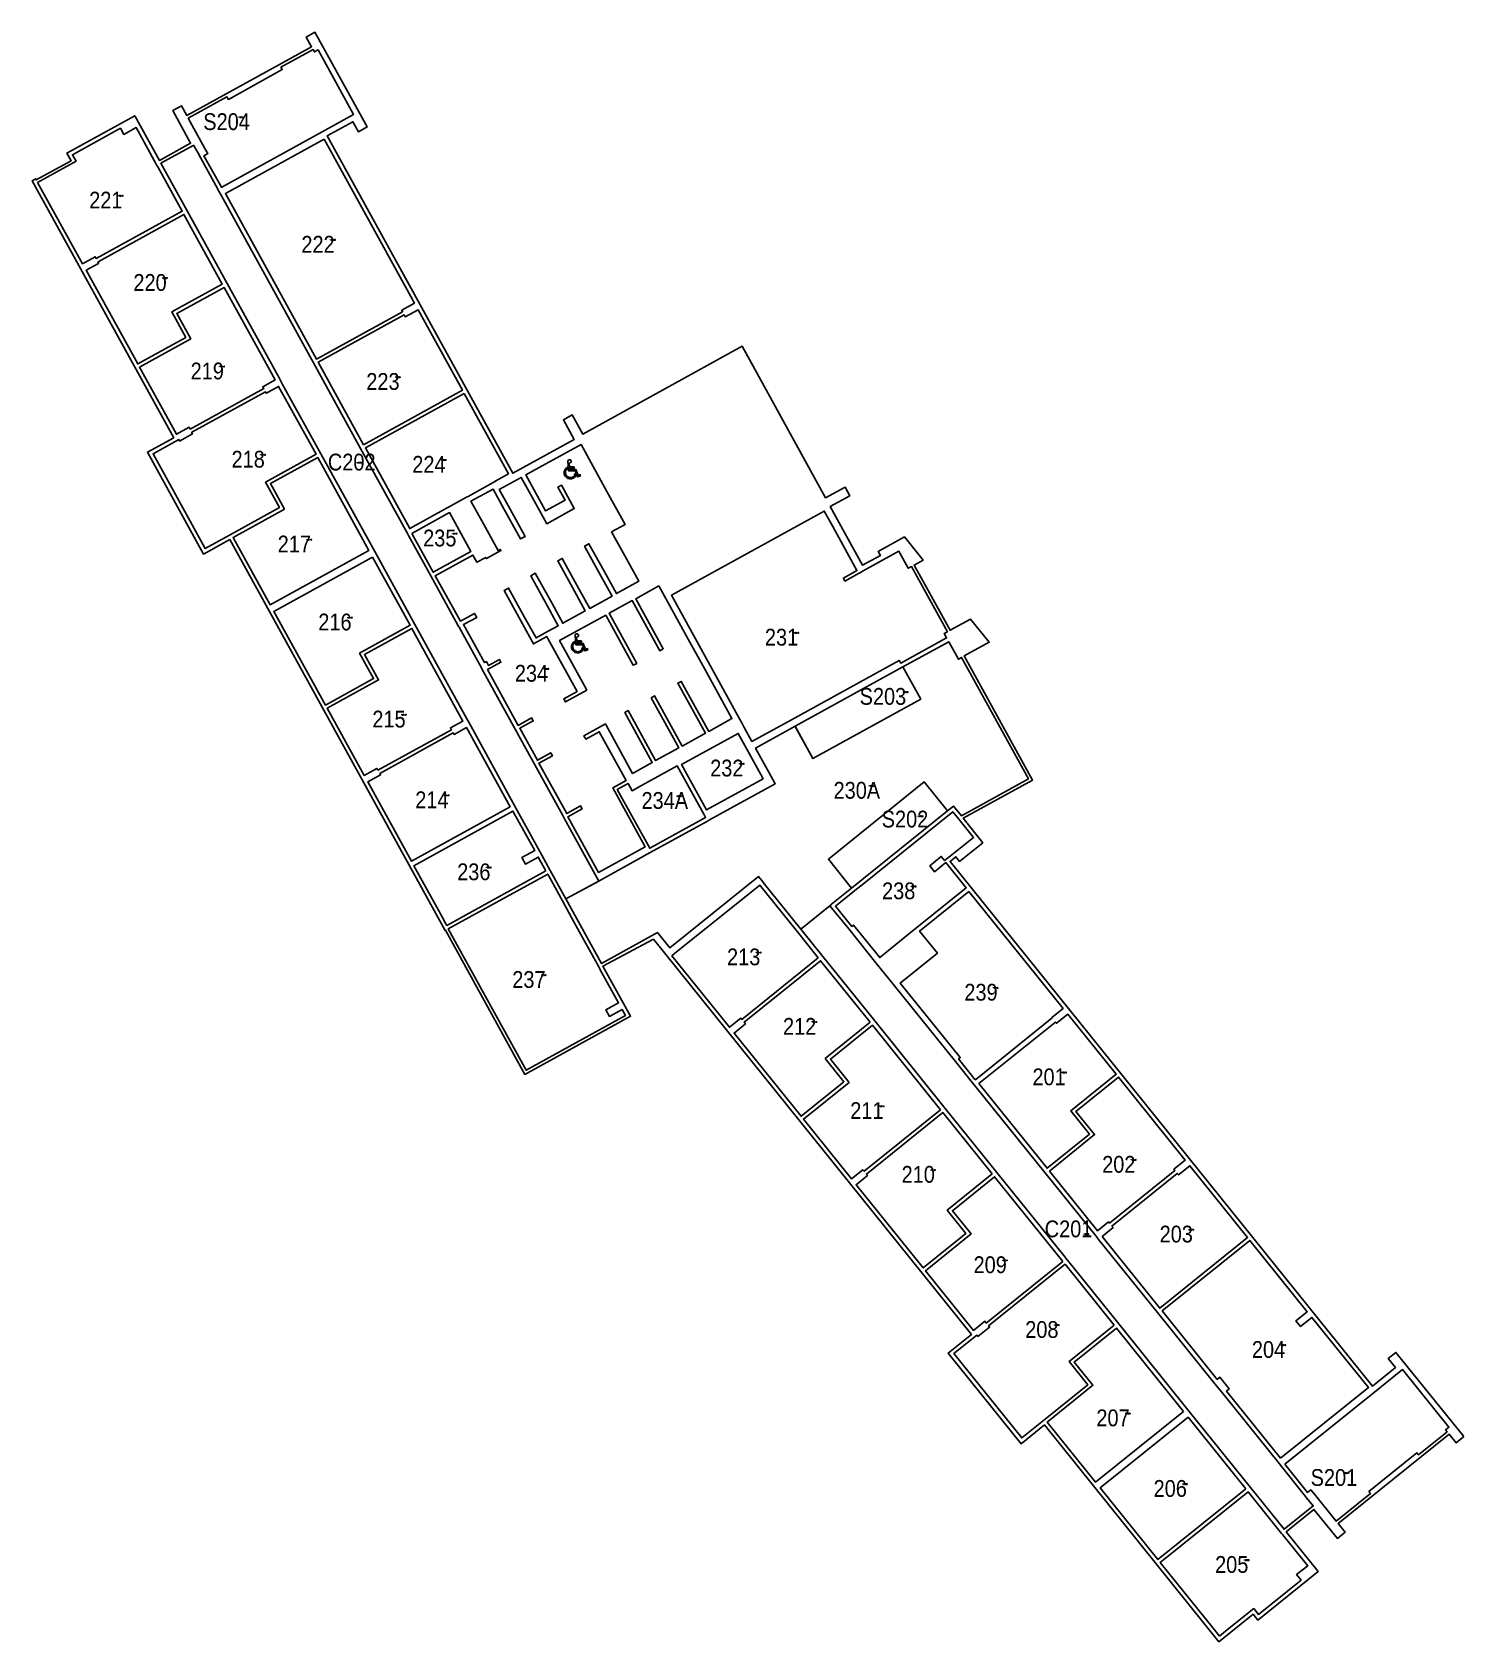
# Model space of a CAD drawing. Header units: inches. Extents: x 69232242 to 69234544, y 27656194 to 27658782.
import ezdxf
from ezdxf.enums import TextEntityAlignment as Align

# ---------------------------------------------------------------- set-up
doc = ezdxf.new("R2010")
doc.units = ezdxf.units.IN
doc.header["$LTSCALE"] = 100
doc.header["$MEASUREMENT"] = 0
doc.layers.get('0').update_dxf_attribs({"linetype": 'CONTINUOUS'})
for name, color, linetype in [('A-IDEN-ICON', 4, 'CONTINUOUS'), ('A-IDEN-SNUM', 4, 'CONTINUOUS'), ('A-IDEN-VNUM', 4, 'CONTINUOUS'), ('AREA-ASSIGN', 7, 'CONTINUOUS'), ('AREA-GROSS', 1, 'CONTINUOUS')]:
    doc.layers.add(name, color=color, linetype=linetype)
doc.layers.get('0').off()
doc.styles.add('CP_ROOMVNUMBER', font='arial.ttf', dxfattribs={"width": 0.85, "height": 0.075})
doc.styles.add('ROOMSNUMBER', font='txt.shx', dxfattribs={"height": 1})

# ---------------------------------------------------------------- blocks, each defined once
blk = doc.blocks.new('CPHC')
for points in [[(10, 11), (10, 10), (6.4, 10), (6.4, 9), (11.5, 9), (13.3, 4.3), (14.8, 4.9), (15.2, 3.9), (12.7, 3), (10.8, 8), (5.5, 8), (5, 15.8, -2.310496), (6.1, 14.1), (6.3, 11)], [(4.7, 9.6, 1.506288), (10.9, 5.7), (11.5, 4.2, -1.382884), (4.6, 10.7)]]:
    blk.add_lwpolyline(points, format="xyb", close=True)

msp = doc.modelspace()

# ---------------------------------------------------------------- linework, layer by layer
at = {"layer": 'AREA-ASSIGN', "flags": 128}
for points in [[(69232547.2, 27658533.2), (69232708.8, 27658622.2), (69232759.2, 27658650), (69232702.1, 27658753.8), (69232696.1, 27658750.4), (69232694, 27658754.3), (69232642.2, 27658725.8), (69232644.4, 27658721.9), (69232557.7, 27658674.1), (69232555.4, 27658678), (69232493.2, 27658643.8), (69232520.1, 27658594.9), (69232520.1, 27658594.9), (69232524.5, 27658586.9), (69232518.5, 27658583.6), (69232546.5, 27658532.8)], [(69232251.1, 27658540.7), (69232323.2, 27658409.9), (69232343.7, 27658421.2), (69232345.3, 27658418.2), (69232483.5, 27658494.3), (69232444.3, 27658565.5), (69232442.9, 27658568), (69232441.7, 27658570.2), (69232441.7, 27658570.2), (69232409.5, 27658628.7), (69232389.6, 27658617.7), (69232384.1, 27658627.7), (69232307, 27658585.2), (69232312.8, 27658574.7)], [(69232540.9, 27658529.4), (69232540.7, 27658529.7), (69232512.8, 27658580.5), (69232512.8, 27658580.5), (69232508.4, 27658588.5), (69232501.8, 27658600.5), (69232501.3, 27658600.2), (69232449.2, 27658571.5), (69232491.3, 27658495.2), (69232555.8, 27658378), (69232639.2, 27658226.6), (69232645, 27658216), (69232706.5, 27658104.4), (69232793.1, 27657947.1), (69232857.7, 27657829.7), (69232941.1, 27657678.2), (69232944.2, 27657672.7), (69233019, 27657536.7), (69233056, 27657469.7), (69233061.8, 27657459.2), (69233075.4, 27657434.4), (69233100.6, 27657388.6), (69233153.2, 27657417.5), (69233098, 27657517.7), (69233095.3, 27657522.6), (69233095.4, 27657522.6), (69232968.1, 27657753.9), (69232968.1, 27657753.9), (69232961.9, 27657765.1), (69232928.6, 27657825.4), (69232928.4, 27657825.9), (69232926.8, 27657828.7), (69232883.1, 27657908), (69232847.2, 27657973.2), (69232845.1, 27657977), (69232770.3, 27658112.9), (69232694.5, 27658250.5), (69232546.6, 27658519.1)], [(69232711.8, 27658610.1), (69232552.9, 27658522.7), (69232699.4, 27658256.6), (69232837.6, 27658332.7), (69232837.8, 27658332.8), (69232836.5, 27658335.2), (69232857, 27658346.5)], [(69232347.7, 27658412.8), (69232349, 27658410.4), (69232329, 27658399.4), (69232411.9, 27658248.8), (69232489.3, 27658291.4), (69232466.7, 27658332.3), (69232548, 27658377.1), (69232486.3, 27658489.1), (69232348.2, 27658413)], [(69232496.3, 27658144), (69232614.6, 27658209.1), (69232612.9, 27658212.1), (69232632.8, 27658223.1), (69232550.9, 27658371.9), (69232474.7, 27658330), (69232497.2, 27658289), (69232414.7, 27658243.6), (69232474.2, 27658135.7), (69232494.7, 27658147)], [(69232775.2, 27658119), (69232934, 27658206.5), (69232862.7, 27658336), (69232842.1, 27658324.6), (69232840.5, 27658327.5), (69232702.3, 27658251.4)], [(69232499.1, 27658138.9), (69232498.7, 27658138.6), (69232500, 27658136.2), (69232479.4, 27658124.9), (69232478.1, 27658127.3), (69232436.6, 27658104.4), (69232520.5, 27657952), (69232559.7, 27657973.6), (69232639.9, 27658017.8), (69232617.4, 27658058.7), (69232698.7, 27658103.5), (69232638.6, 27658212.6), (69232621.8, 27658203.3), (69232618.7, 27658201.6), (69232617.4, 27658204)], [(69232936.9, 27658201.3), (69232778, 27658113.9), (69232849.4, 27657984.2), (69232909.3, 27658017.2), (69232909.3, 27658017.2), (69232911.6, 27658018.5), (69232940.8, 27658034.5), (69232943.1, 27658035.8), (69232988.1, 27658060.6), (69232987.8, 27658061.1), (69233008, 27658072.2)], [(69233134.2, 27657724.3), (69233099.6, 27657705.3), (69233096.9, 27657710.4), (69233118.4, 27657722.2), (69233072, 27657806.5), (69233069.8, 27657810.7), (69233048.2, 27657798.8), (69233001, 27657884.5), (69233008.2, 27657888.5), (69233035, 27657839.8), (69233052.4, 27657808.2), (69233072.2, 27657819.2), (69233073.2, 27657819.7), (69233088.3, 27657828), (69233070.9, 27657859.5), (69233044.1, 27657908.3), (69233051.3, 27657912.3), (69233078.2, 27657863.5), (69233095.5, 27657832), (69233131.4, 27657851.8), (69233114.1, 27657883.3), (69233087.3, 27657932), (69233094.5, 27657936), (69233121.3, 27657887.3), (69233138.7, 27657855.7), (69233174.6, 27657875.5), (69233157.2, 27657907.1), (69233130.4, 27657955.8), (69233137.6, 27657959.8), (69233164.5, 27657911), (69233181.8, 27657879.5), (69233217.7, 27657899.3), (69233200.4, 27657930.8), (69233174, 27657978.6), (69233195.6, 27657990.5), (69233166.3, 27658043.8), (69233166.3, 27658043.8), (69233124.8, 27658119.3), (69233068.3, 27658088.2), (69233035.9, 27658070.3), (69233067.7, 27658012.5), (69233099.3, 27658029.9), (69233087.7, 27658050.9), (69233093.2, 27658053.9), (69233114, 27658016.2), (69233069.7, 27657991.8), (69233046, 27658034.8), (69233046, 27658034.8), (69233028.7, 27658066.3), (69232993.2, 27658046.8), (69233010.6, 27658015.3), (69233034.8, 27657971.3), (69233027.5, 27657967.4), (69233000.7, 27658016.1), (69233000.7, 27658016.1), (69232983.3, 27658047.7), (69232947.8, 27658028.1), (69232965.2, 27657996.6), (69232965.2, 27657996.6), (69232991.5, 27657948.8), (69232995, 27657950.6), (69232996, 27657948.8), (69232972.7, 27657935.9), (69232971.6, 27657937.8), (69232957.4, 27657929.9), (69232950.9, 27657941.6), (69232890.4, 27657908.3), (69232931.1, 27657835.4), (69232953.4, 27657847.7), (69232957, 27657841.1), (69232935.8, 27657830), (69232969.6, 27657768.7), (69232972.6, 27657770.4), (69232976, 27657764.2), (69232993.5, 27657773.8), (69232996, 27657769.2), (69232974.4, 27657757.4), (69233023.8, 27657667.7), (69233045.3, 27657679.6), (69233047.9, 27657675), (69233026.3, 27657663.1), (69233054.6, 27657611.7), (69233076.2, 27657623.6), (69233078.7, 27657619), (69233057.1, 27657607.1), (69233101.9, 27657525.9), (69233124, 27657538.1), (69233126.5, 27657533.5), (69233126.4, 27657533.4), (69233103.7, 27657520.9), (69233153.1, 27657431.2), (69233227.9, 27657472.4), (69233175.7, 27657567.1), (69233197.3, 27657579), (69233154.1, 27657657.5), (69233132.5, 27657645.6), (69233129.5, 27657651.1), (69233164, 27657670.1), (69233165.3, 27657667.8), (69233207.8, 27657590.6), (69233239.3, 27657608), (69233195, 27657688.4), (69233200.5, 27657691.4), (69233244.8, 27657611), (69233282, 27657631.5), (69233237.7, 27657711.9), (69233243.2, 27657715), (69233287.5, 27657634.5), (69233324.7, 27657655), (69233280.4, 27657735.5), (69233285.9, 27657738.5), (69233330.2, 27657658), (69233367.4, 27657678.5), (69233323.1, 27657759), (69233323.1, 27657759), (69233294.3, 27657811.3), (69233294.3, 27657811.3), (69233249.9, 27657891.9), (69233212.7, 27657871.4), (69233257.1, 27657790.8), (69233251.6, 27657787.8), (69233207.2, 27657868.4), (69233170, 27657847.9), (69233214.4, 27657767.3), (69233208.9, 27657764.3), (69233164.5, 27657844.9), (69233090.3, 27657804), (69233132.9, 27657726.6)], [(69232625.1, 27657861.5), (69232783.8, 27657948.9), (69232701.5, 27658098.3), (69232625.4, 27658056.4), (69232647.9, 27658015.4), (69232565.4, 27657970)], [(69232852.9, 27657976.4), (69232887.2, 27657914), (69232947.8, 27657947.3), (69232913.4, 27658009.8)], [(69233529.5, 27657987.4), (69233522.8, 27657999.6), (69233515.8, 27658012.2), (69233270.2, 27657876.9), (69233379.6, 27657678.3), (69233383.3, 27657671.6), (69233383.3, 27657671.6), (69233387.3, 27657664.2), (69233399.6, 27657641.8), (69233399.7, 27657641.9), (69233463.2, 27657676.8), (69233463.2, 27657676.8), (69233636.5, 27657772.2), (69233638.9, 27657767.8), (69233712.6, 27657808.4), (69233708.7, 27657815.4), (69233714, 27657818.3), (69233656.3, 27657923.1), (69233651, 27657920.2), (69233635.9, 27657947.6), (69233578.7, 27657916), (69233573.1, 27657913), (69233571, 27657911.8), (69233549.2, 27657899.8), (69233546.6, 27657904.4), (69233568.5, 27657916.5)], [(69232789.6, 27657938.4), (69232630.9, 27657851), (69232713.8, 27657700.4), (69232791.2, 27657743), (69232768.7, 27657784), (69232850, 27657828.7)], [(69232798.3, 27657595.7), (69232916.5, 27657660.8), (69232914.9, 27657663.8), (69232934.8, 27657674.7), (69232852.8, 27657823.6), (69232776.6, 27657781.6), (69232799.2, 27657740.7), (69232716.7, 27657695.3), (69232776.1, 27657587.3), (69232796.6, 27657598.6)], [(69233417.9, 27657415.3), (69233478.4, 27657340.2), (69233522.9, 27657376.1), (69233527.6, 27657379.9), (69233527.5, 27657380.1), (69233559.9, 27657406.2), (69233522.6, 27657452.6), (69233676.8, 27657576.7), (69233714.2, 27657530.4), (69233723.5, 27657537.9), (69233736.5, 27657522.5), (69233844.2, 27657581.8), (69233736.7, 27657776.9), (69233731.5, 27657774), (69233716, 27657802.2), (69233642.5, 27657761.8), (69233671.1, 27657709.7), (69233497.7, 27657614.2), (69233469.7, 27657665), (69233469, 27657666.3), (69233469, 27657666.3), (69233405.4, 27657631.3), (69233436, 27657575.9), (69233437.1, 27657573.8), (69233331.4, 27657515.7), (69233328.2, 27657513.9), (69233328.2, 27657513.9), (69233236, 27657463.1), (69233236, 27657463.1), (69233156, 27657419.1), (69233156, 27657419.1), (69233100.6, 27657388.6), (69233157.7, 27657285), (69233247.5, 27657334.8), (69233267.8, 27657310), (69233410.3, 27657424.7), (69233417.8, 27657415.4)], [(69232801.1, 27657590.5), (69232802.4, 27657588.1), (69232781.9, 27657576.8), (69232852, 27657449.6), (69233010.6, 27657537), (69232940.6, 27657664.2), (69232920.7, 27657653.2), (69232919.4, 27657655.6)], [(69233417.7, 27657582), (69233414.1, 27657588.6), (69233377.7, 27657654.7), (69233286.6, 27657604.6), (69233326.6, 27657531.9)], [(69233217.3, 27657568.4), (69233206.9, 27657562.6), (69233200.5, 27657574.2), (69233183.1, 27657564.6), (69233235.2, 27657470.1), (69233325.1, 27657519.6), (69233322, 27657525.2), (69233279.4, 27657602.5), (69233217.4, 27657568.4), (69233217.3, 27657568.4)], [(69233068.2, 27657434), (69233056.1, 27657456), (69233035.5, 27657444.7), (69233029.7, 27657455.2), (69233050.3, 27657466.5), (69233015.4, 27657529.9), (69232856.1, 27657442.1), (69232895.9, 27657369.7), (69232902, 27657358.7), (69232907.4, 27657348.9), (69232908.9, 27657346.2)], [(69233662.7, 27657341), (69233664.8, 27657342.7), (69233664.8, 27657342.7), (69233744, 27657406.5), (69233711.3, 27657447.2), (69233693, 27657432.5), (69233685.4, 27657441.8), (69233704.1, 27657456.9), (69233709.5, 27657450.2), (69233720.9, 27657459.5), (69233723.5, 27657461.5), (69233755.7, 27657487.5), (69233736.4, 27657511.5), (69233734.3, 27657514.1), (69233732.7, 27657516.2), (69233722.5, 27657528.8), (69233576.9, 27657411.5), (69233568, 27657404.3), (69233534.1, 27657377), (69233560.2, 27657344.5), (69233563, 27657346.7), (69233605, 27657294.5)], [(69233154.4, 27657277.5), (69233153.2, 27657279.6), (69233116.6, 27657346), (69233094.9, 27657385.5), (69233071.2, 27657428.6), (69232911.4, 27657340.6), (69233036.6, 27657113.3), (69233196.4, 27657201.3), (69233190.9, 27657211.1), (69233170.4, 27657199.8), (69233164.6, 27657210.3), (69233185.1, 27657221.6), (69233155.8, 27657274.9)], [(69233506.3, 27657294), (69233472.7, 27657335.7), (69233412.2, 27657410.8), (69233275.3, 27657300.7), (69233271, 27657297.2), (69233363.3, 27657182.5), (69233381.6, 27657197.2), (69233383.3, 27657195)], [(69233748.6, 27657400.8), (69233669.3, 27657337), (69233697.9, 27657301.5), (69233638.2, 27657253.3), (69233734.5, 27657133.7), (69233731.8, 27657131.5), (69233758.7, 27657098), (69233759.4, 27657098.5), (69233882.2, 27657197.4), (69233881.7, 27657198), (69233900, 27657212.7)], [(69233903.2, 27656812.6), (69233903.7, 27656811.9), (69233906.8, 27656808.1), (69233989.4, 27656705.5), (69234102.8, 27656564.6), (69234201.2, 27656442.5), (69234255.4, 27656375.2), (69234302.1, 27656412.8), (69234293.6, 27656423.4), (69234287.8, 27656430.6), (69234251.5, 27656475.6), (69234247.7, 27656480.4), (69234157.1, 27656592.9), (69234142, 27656611.6), (69234051.6, 27656723.9), (69233957, 27656841.4), (69233953.1, 27656846.3), (69233870.4, 27656949), (69233759, 27657087.3), (69233757, 27657089.9), (69233756.3, 27657090.6), (69233726.7, 27657127.4), (69233628.7, 27657249.1), (69233598.8, 27657286.2), (69233555.2, 27657340.5), (69233525.1, 27657377.8), (69233478.4, 27657340.2), (69233513.7, 27657296.3), (69233597.2, 27657192.6), (69233710.4, 27657052), (69233793.5, 27656948.7), (69233903, 27656812.8)], [(69233589.7, 27657190.3), (69233509.9, 27657289.4), (69233387, 27657190.5), (69233389.1, 27657187.8), (69233370.9, 27657173.1), (69233478.7, 27657039.3), (69233547.5, 27657094.7), (69233517.4, 27657132.1)], [(69233764.7, 27657091.9), (69233874.2, 27656955.8), (69233942.4, 27657010.7), (69233912.2, 27657048.1), (69233985.3, 27657106.9), (69233907.6, 27657203.4), (69233889.2, 27657188.7), (69233887.5, 27657190.8)], [(69233702.9, 27657049.7), (69233593.4, 27657185.7), (69233525.7, 27657131.2), (69233555.8, 27657093.8), (69233482.4, 27657034.7), (69233559.6, 27656938.7), (69233577.9, 27656953.4), (69233580, 27656950.8)], [(69233877.9, 27656951.2), (69233955.1, 27656855.3), (69233972.9, 27656869.5), (69233974.6, 27656867.4), (69234079.7, 27656952.1), (69234078, 27656954.2), (69234096.3, 27656968.9), (69233988.9, 27657102.3), (69233920.5, 27657047.2), (69233950.6, 27657009.8)], [(69233786.1, 27656946.5), (69233706.6, 27657045.1), (69233583.7, 27656946.2), (69233585.4, 27656944), (69233567.2, 27656929.3), (69233675, 27656795.4), (69233743.8, 27656850.9), (69233713.7, 27656888.2)], [(69233962.7, 27656845.9), (69234055.4, 27656730.7), (69234196.6, 27656844.4), (69234103.8, 27656959.6), (69234085.5, 27656944.9), (69234083.4, 27656947.5), (69233978.3, 27656862.8), (69233980.4, 27656860.2)], [(69233899.3, 27656805.9), (69233789.7, 27656941.9), (69233722, 27656887.4), (69233752.1, 27656850), (69233678.7, 27656790.9), (69233755.9, 27656694.9), (69233774.2, 27656709.6), (69233776.3, 27656706.9)], [(69234249.6, 27656489.6), (69234390.8, 27656603.2), (69234300.1, 27656715.8), (69234281.8, 27656701.1), (69234274.3, 27656710.4), (69234292.6, 27656725.1), (69234200.3, 27656839.8), (69234059.1, 27656726.2), (69234147.7, 27656616.2), (69234152.2, 27656619.8), (69234167.2, 27656601.1), (69234162.7, 27656597.5)], [(69233981.9, 27656703.2), (69233903, 27656801.3), (69233901.1, 27656799.8), (69233780, 27656702.3), (69233781.7, 27656700.2), (69233763, 27656685.2), (69233761.3, 27656687.3), (69233724.4, 27656657.6), (69233833.5, 27656522.1), (69233868.3, 27656550.1), (69233870.9, 27656552.2), (69233939.7, 27656607.6), (69233909.6, 27656645)], [(69234093.4, 27656564.8), (69233985.6, 27656698.6), (69233917.9, 27656644.1), (69233948, 27656606.7), (69233874.5, 27656547.6), (69233952.2, 27656451.1)], [(69234256.5, 27656479.8), (69234292.9, 27656434.6), (69234298.2, 27656438.9), (69234304, 27656431.8), (69234339, 27656388.4), (69234394.2, 27656432.9), (69234391.8, 27656435.9), (69234468.9, 27656498), (69234471.4, 27656495), (69234517.4, 27656532.1), (69234515, 27656535.1), (69234520.3, 27656539.4), (69234445.7, 27656632.1), (69234400.8, 27656595.9)], [(69234193.7, 27656440.2), (69234100.9, 27656555.4), (69233959.8, 27656441.7), (69234052.5, 27656326.6)], [(69234151.6, 27656203.5), (69234164.5, 27656213.9), (69234206.5, 27656247.7), (69234214, 27656238.4), (69234282.5, 27656293.5), (69234275.4, 27656302.4), (69234293.2, 27656316.7), (69234254.7, 27656364.4), (69234253, 27656366.5), (69234251.3, 27656368.7), (69234197.4, 27656435.7), (69234056.2, 27656322), (69234141.3, 27656216.2)]]:
    msp.add_lwpolyline(points, close=True, dxfattribs=at)
at = {"layer": 'AREA-ASSIGN'}
for points in [[(69233642.5, 27657761.8), (69233671.1, 27657709.7), (69233497.7, 27657614.2), (69233469, 27657666.3), (69233642.5, 27657761.8)], [(69233714.2, 27657530.4), (69233676.8, 27657576.7), (69233522.6, 27657452.6), (69233559.9, 27657406.2), (69233714.2, 27657530.4)]]:
    msp.add_lwpolyline(points, close=True, dxfattribs=at)
at = {"layer": 'AREA-GROSS'}
msp.add_lwpolyline([(69234544.3, 27656524.2), (69234435.2, 27656659.7), (69234422.7, 27656649.7), (69234434.2, 27656635.4), (69234397.2, 27656605.6), (69233718.2, 27657448.9), (69233727.5, 27657456.5), (69233733.5, 27657449.1), (69233770.8, 27657479.1), (69233739.3, 27657518.3), (69233851, 27657579.8), (69233741.1, 27657779.3), (69233781.1, 27657801.3), (69233751, 27657838.7), (69233718.4, 27657820.7), (69233660.7, 27657925.5), (69233674.8, 27657933.3), (69233644.7, 27657970.7), (69233602.7, 27657947.5), (69233606.3, 27657941), (69233577.4, 27657925.1), (69233525.5, 27658019.4), (69233557, 27658036.7), (69233549.3, 27658050.8), (69233518.1, 27658033.6), (69233383.9, 27658277.3), (69233127.5, 27658136.1), (69233110.6, 27658166.8), (69233096.5, 27658159.1), (69233113.9, 27658127.5), (69233014.9, 27658073.1), (69232716.4, 27658615.3), (69232757.9, 27658638.1), (69232766.8, 27658622), (69232780.8, 27658629.8), (69232696.9, 27658782.1), (69232682.9, 27658774.4), (69232691.5, 27658758.7), (69232639.7, 27658730.4), (69232490.7, 27658648.4), (69232482.2, 27658663.9), (69232468.2, 27658656.2), (69232497.1, 27658603.6), (69232446.8, 27658575.9), (69232407.2, 27658647.8), (69232298.2, 27658587.8), (69232305, 27658575.5), (69232248.9, 27658544.6), (69232247.9, 27658546.4), (69232242.3, 27658543.3), (69232469.8, 27658130.1), (69232427.7, 27658107), (69232517.9, 27657943.2), (69232560, 27657966.3), (69232906.1, 27657337.7), (69232907, 27657338.2), (69233034.6, 27657106.5), (69233204.5, 27657200), (69233160.1, 27657280.6), (69233241.2, 27657323.9), (69233752.6, 27656688.6), (69233715.3, 27656658.6), (69233832.5, 27656512.9), (69233869.9, 27656543), (69234150.6, 27656194.4), (69234205.5, 27656238.6), (69234213, 27656229.2), (69234310, 27656307.3), (69234258.7, 27656371.1), (69234303.3, 27656407.3), (69234341, 27656360.5), (69234353.3, 27656370.5), (69234342.1, 27656384.5), (69234520.5, 27656528.2), (69234531.8, 27656514.2), (69234544.3, 27656524.2)], close=True, dxfattribs=at)

# ---------------------------------------------------------------- block references
at = {"layer": 'A-IDEN-ICON', "lineweight": -3, "xscale": 2, "yscale": 2, "zscale": 2}
for p in [(69233093.6, 27658061.2), (69233105.4, 27657781.4)]:
    msp.add_blockref('CPHC', p, dxfattribs=at)

# ---------------------------------------------------------------- texts
at = {"layer": 'A-IDEN-SNUM', "linetype": 'ByBlock', "style": 'ROOMSNUMBER'}
for s, p in [('172GS20400', (69232574.2, 27658644.8)), ('172G022100', (69232380.1, 27658518.7)), ('172G022200', (69232721.4, 27658447.7)), ('172G022000', (69232451.2, 27658386.3)), ('172G021900', (69232543.2, 27658244)), ('172G022300', (69232825.8, 27658227.1)), ('172G021800', (69232609, 27658102.1)), ('172GC20200', (69232763.7, 27658089.6)), ('172G022400', (69232899.7, 27658093.9)), ('172G021700', (69232683.3, 27657965.8)), ('172G023500', (69232917.2, 27657975.4)), ('172G021600', (69232748.6, 27657840.4)), ('172G023100', (69233466.7, 27657816)), ('172G023400', (69233064.6, 27657758)), ('172GS20300', (69233642.4, 27657720.7)), ('172G021500', (69232835.5, 27657684.3)), ('172G023200', (69233378.7, 27657605.6)), ('172G0230A0', (69233587.8, 27657569.9)), ('172G021400', (69232904.4, 27657554.7)), ('172G0234A0', (69233278.2, 27657553.6)), ('172GS20200', (69233666.3, 27657521.1)), ('172G023600', (69232971.9, 27657438.8)), ('172G023800', (69233655, 27657408.2)), ('172G021300', (69233405.8, 27657302)), ('172G023700', (69233060.5, 27657265.7)), ('172G023900', (69233787.3, 27657245.2)), ('172G021200', (69233495.7, 27657190.4)), ('172G020100', (69233896.9, 27657109.2)), ('172G021100', (69233603.9, 27657054.9)), ('172G021000', (69233686.4, 27656952.4)), ('172G020200', (69234009, 27656968.5)), ('172GC20100', (69233932.9, 27656849.4)), ('172G020300', (69234101.4, 27656856.4)), ('172G020900', (69233802.2, 27656807.1)), ('172G020800', (69233885.3, 27656703)), ('172G020400', (69234249.7, 27656670.9)), ('172G020700', (69233999.6, 27656561)), ('172GS20100', (69234351, 27656465.2)), ('172G020600', (69234091.7, 27656447.4)), ('172G020500', (69234190.6, 27656325.2))]:
    msp.add_text(s, height=1, dxfattribs=at).set_placement(p)
at = {"layer": 'A-IDEN-VNUM', "linetype": 'ByBlock', "style": 'CP_ROOMVNUMBER', "width": 0.85}
for s, p in [('S204', (69232554.8, 27658638.3)), ('221', (69232360.7, 27658512.2)), ('222', (69232701.9, 27658441.2)), ('220', (69232431.8, 27658379.8)), ('219', (69232523.8, 27658237.5)), ('223', (69232806.3, 27658220.6)), ('218', (69232589.6, 27658095.6)), ('C202', (69232756.1, 27658091)), ('224', (69232880.2, 27658087.4)), ('235', (69232897.7, 27657968.9)), ('217', (69232663.8, 27657959.3)), ('216', (69232729.1, 27657833.9)), ('231', (69233447.2, 27657809.5)), ('234', (69233045.1, 27657751.5)), ('S203', (69233610.2, 27657714.3)), ('215', (69232816, 27657677.8)), ('232', (69233359.2, 27657599.1)), ('230A', (69233568.3, 27657563.3)), ('214', (69232885, 27657548.1)), ('234A', (69233259.5, 27657547)), ('S202', (69233645.7, 27657517.1)), ('236', (69232952.4, 27657432.3)), ('238', (69233635.6, 27657401.7)), ('213', (69233386.3, 27657295.5)), ('237', (69233041, 27657259.2)), ('239', (69233767.9, 27657238.7)), ('212', (69233476.3, 27657183.8)), ('201', (69233877.4, 27657102.6)), ('211', (69233584.4, 27657048.4)), ('202', (69233989.5, 27656962)), ('210', (69233667, 27656945.9)), ('C201', (69233908.7, 27656858.2)), ('203', (69234081.9, 27656849.9)), ('209', (69233782.7, 27656800.6)), ('208', (69233865.8, 27656696.4)), ('204', (69234230.2, 27656664.3)), ('207', (69233980.2, 27656554.4)), ('206', (69234072.2, 27656440.9)), ('S201', (69234335.4, 27656458.5)), ('205', (69234171.1, 27656318.7))]:
    msp.add_text(s, height=27, dxfattribs=at).set_placement(p, align=Align.MIDDLE_CENTER)

doc.saveas('drawing.dxf')
